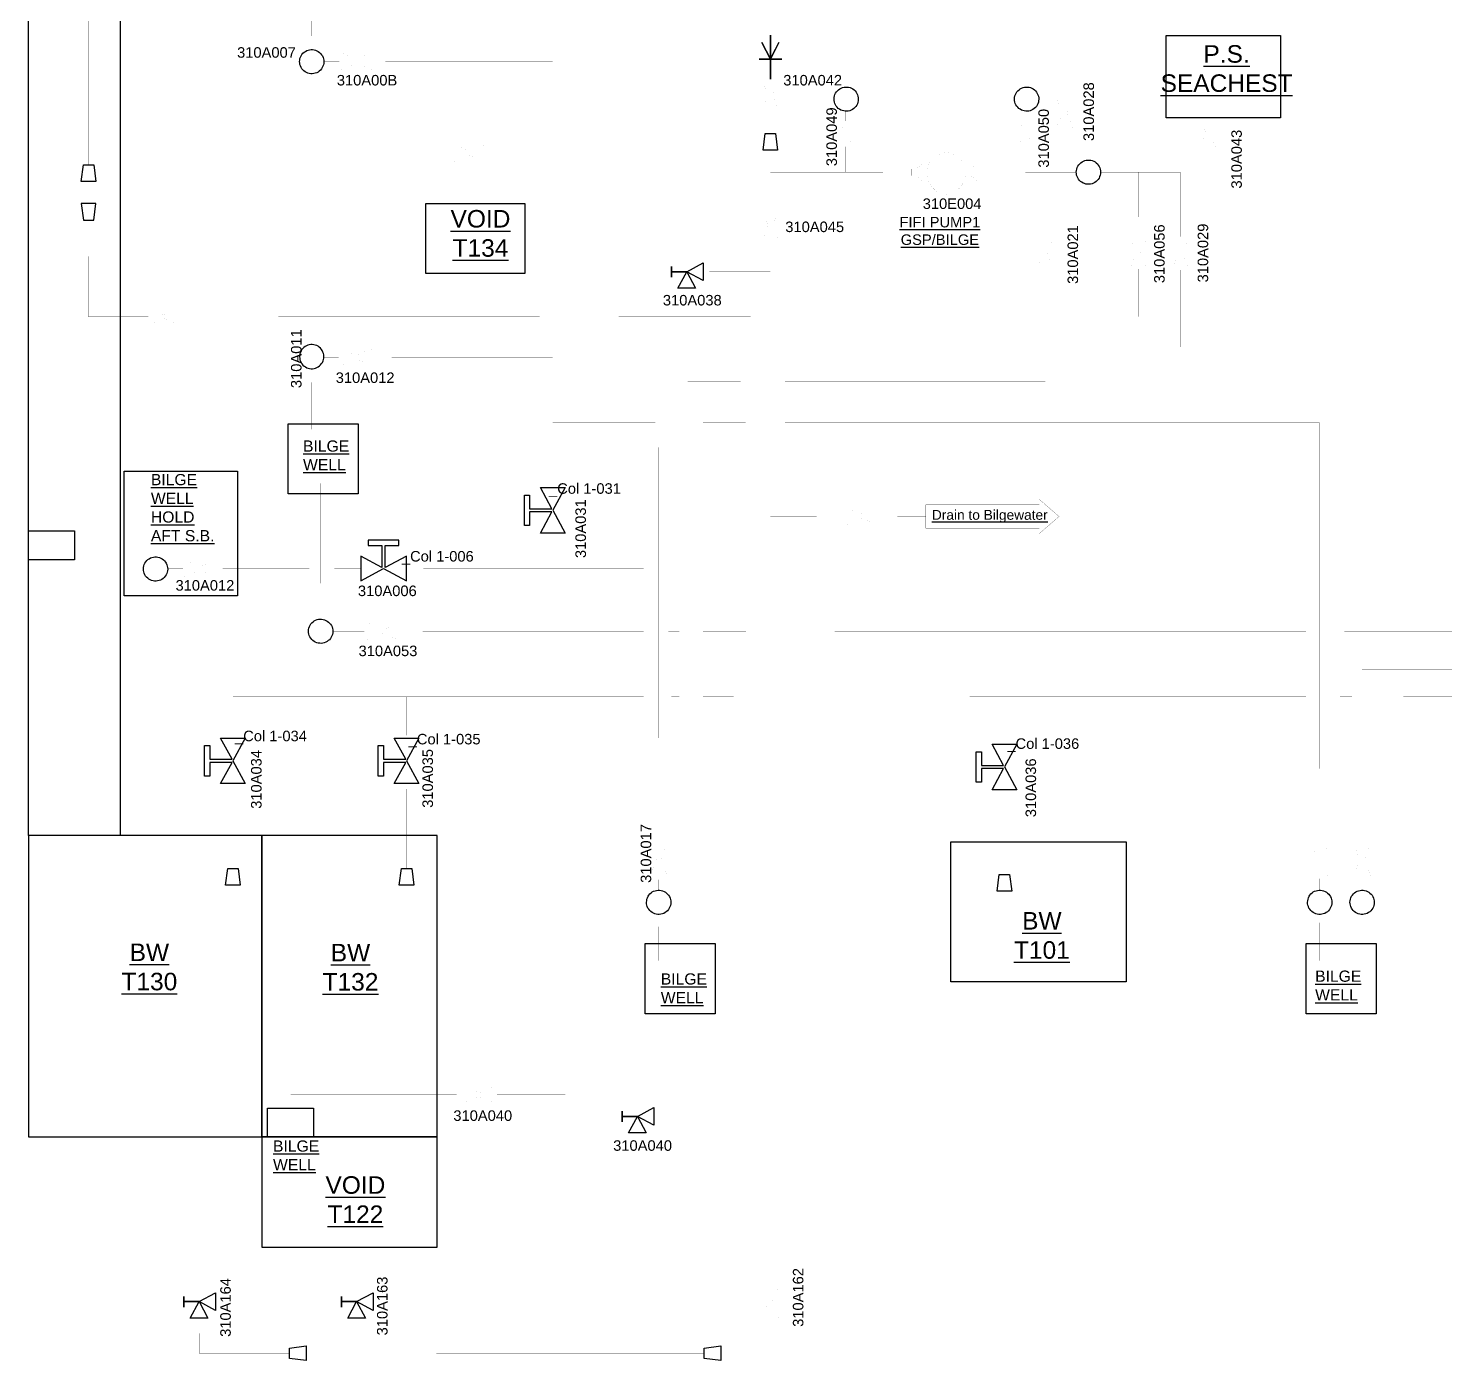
# Model space of a CAD drawing. Extents: x 129096 to 133654, y 117285 to 120851.
# Drawn here: x 129096 to 131131, y 117299 to 119200 of the extents above; entities that cross this region are included whole.
import ezdxf

# ---------------------------------------------------------------- set-up
doc = ezdxf.new("R2010")
doc.units = 0
doc.header["$MEASUREMENT"] = 0
for name, color, linetype in [('Ballast', 80, 'CONTINUOUS'), ('FIFI -Bilge', 24, 'CONTINUOUS'), ('FIFI-BAllast', 13, 'CONTINUOUS')]:
    doc.layers.add(name, color=color, linetype=linetype)
doc.layers.add('Bilge', color=50, linetype='CONTINUOUS', plot=False)
doc.layers.add('FIFI', color=10, linetype='CONTINUOUS', plot=False)
doc.styles.add('ARIAL', font='ARIAL.TTF', dxfattribs={"height": 12})

msp = doc.modelspace()

# ---------------------------------------------------------------- linework, layer by layer
at = {"layer": 'Ballast', "linetype": 'Continuous', "const_width": 0.3}
for points in [[(129263.9, 119604.8), (129181.6, 119604.8), (129181.6, 119005.3), (129181.6, 119604.8), (129263.9, 119604.8)], [(129387.6, 118187.5), (129387.6, 118246.4), (129973.3, 118246.4), (129387.6, 118246.4), (129387.6, 118187.5)], [(129635.3, 118187.5), (129635.3, 118246.4), (129635.3, 118187.5)], [(130007, 118246.4), (130024.2, 118246.4), (130007, 118246.4)], [(130126.1, 118246.4), (130058, 118246.4), (130126.1, 118246.4)], [(130175, 118246.4), (130918.4, 118246.4), (130175, 118246.4)], [(130488, 118178.9), (130488, 118246.4), (130488, 118178.9)], [(130957, 118246.4), (130984, 118246.4), (130957, 118246.4)], [(131019.2, 118246.4), (131126.4, 118246.4), (131019.2, 118246.4)], [(129387.6, 118122.5), (129387.6, 118001.5), (129387.6, 118122.5)], [(129635.3, 118122.5), (129635.3, 118001.5), (129635.3, 118122.5)], [(130488, 118113.8), (130488, 117992.8), (130488, 118113.8)]]:
    msp.add_lwpolyline(points, close=True, dxfattribs=at)
at = {"layer": 'Ballast', "linetype": 'Continuous'}
for points in [[(129189, 119005.3), (129192, 118981.6), (129171.2, 118981.6), (129174.2, 119005.3)], [(129096, 117618.3), (129428.8, 117618.3), (129428.8, 118048.3), (129096, 118048.3)], [(129428.8, 117618.3), (129678.8, 117618.3), (129678.8, 118048.3), (129428.8, 118048.3)], [(130411.7, 118039.6), (130661.7, 118039.6), (130661.7, 117839.6), (130411.7, 117839.6)], [(129395, 118001.5), (129398, 117977.7), (129377.2, 117977.7), (129380.2, 118001.5)], [(129642.6, 118001.5), (129645.6, 117977.7), (129624.9, 117977.7), (129627.9, 118001.5)], [(130495.4, 117992.8), (130498.4, 117969.1), (130477.7, 117969.1), (130480.7, 117992.8)]]:
    msp.add_lwpolyline(points, close=True, dxfattribs=at)
at = {"layer": 'Ballast'}
for points in [[(129347.2, 118133.2), (129347.2, 118176.8), (129354.7, 118176.8), (129354.7, 118157.3), (129386.3, 118157.3), (129370, 118187.5), (129405.1, 118187.5), (129387.6, 118155), (129405.1, 118122.5), (129370, 118122.5), (129386.3, 118152.7), (129354.7, 118152.7), (129354.7, 118133.2), (129347.2, 118133.2)], [(129594.9, 118133.2), (129594.9, 118176.8), (129602.4, 118176.8), (129602.4, 118157.3), (129634, 118157.3), (129617.7, 118187.5), (129652.8, 118187.5), (129635.3, 118155), (129652.8, 118122.5), (129617.7, 118122.5), (129634, 118152.7), (129602.4, 118152.7), (129602.4, 118133.2), (129594.9, 118133.2)], [(130447.7, 118124.6), (130447.7, 118168.1), (130455.2, 118168.1), (130455.2, 118148.6), (130486.8, 118148.6), (130470.5, 118178.9), (130505.6, 118178.9), (130488, 118146.3), (130505.6, 118113.8), (130470.5, 118113.8), (130486.8, 118144.1), (130455.2, 118144.1), (130455.2, 118124.6), (130447.7, 118124.6)]]:
    msp.add_lwpolyline(points, close=True, dxfattribs=at)
at = {"layer": 'Bilge', "linetype": 'Continuous'}
for points, const_width in [([(130574, 119102.3), (130574, 119219.9), (131005.1, 119219.9), (131005.1, 119784.5), (131005.1, 119219.9), (130574, 119219.9), (130574, 119102.3)], 0.3), ([(129843.7, 119322.5), (129843.7, 118545), (129843.7, 119322.5)], 0.3), ([(129499.1, 119169.6), (129499.1, 119256.5), (129499.1, 119169.6)], 0.3), ([(129541.1, 119153.5), (129517.2, 119153.5), (129541.1, 119153.5)], 0.3), ([(129586.1, 119141.4), (129586.1, 119165.6), (129563.8, 119156.1), (129541.1, 119165.6), (129541.1, 119141.4), (129563.8, 119150.8), (129586.1, 119141.4)], 0.015), ([(129586.1, 119153.5), (129843.7, 119153.5), (129586.1, 119153.5)], 0.3), ([(130166.3, 119127.7), (130142, 119127.7), (130151.6, 119105.4), (130142, 119082.8), (130166.3, 119082.8), (130156.8, 119105.4), (130166.3, 119127.7)], 0.015), ([(130586.2, 119102.3), (130561.9, 119102.3), (130571.4, 119080), (130561.9, 119057.4), (130586.2, 119057.4), (130576.7, 119080), (130586.2, 119102.3)], 0.015), ([(130154.2, 119082.8), (130154.2, 119050), (130154.2, 119082.8)], 0.3), ([(130574, 119057.4), (130574, 118995), (130574, 119057.4)], 0.3), ([(129747.9, 119009.7), (129747.9, 119034), (129725.6, 119024.5), (129702.9, 119034), (129702.9, 119009.7), (129725.6, 119019.2), (129747.9, 119009.7)], 0.015), ([(129702.9, 119021.9), (129679.1, 119021.9), (129679.1, 118867.3), (129679.1, 119021.9), (129702.9, 119021.9)], 0.3), ([(130154.2, 118994.9), (130154.2, 119026.2), (130154.2, 118994.9)], 0.3), ([(130546.4, 118901.9), (130546.4, 118995), (130546.4, 118901.9)], 0.3), ([(130738.9, 118901.9), (130738.9, 118995.2), (130738.9, 118901.9)], 0.3), ([(130558.5, 118901.9), (130534.2, 118901.9), (130543.8, 118879.5), (130534.2, 118856.9), (130558.5, 118856.9), (130549, 118879.5), (130558.5, 118901.9)], 0.015), ([(130751, 118901.9), (130726.7, 118901.9), (130736.3, 118879.5), (130726.7, 118856.9), (130751, 118856.9), (130741.5, 118879.5), (130751, 118901.9)], 0.015), ([(130546.4, 118856.9), (130546.4, 118696.4), (130175, 118696.4), (130546.4, 118696.4), (130546.4, 118856.9)], 0.3), ([(130738.9, 118856.9), (130738.9, 118745.6), (130569.6, 118745.6), (130738.9, 118745.6), (130738.9, 118856.9)], 0.3), ([(129541.1, 118730.9), (129517.2, 118730.9), (129541.1, 118730.9)], 0.3), ([(129586.1, 118743), (129586.1, 118718.8), (129563.8, 118728.3), (129541.1, 118718.8), (129541.1, 118743), (129563.8, 118733.6), (129586.1, 118743)], 0.015), ([(129586.1, 118730.9), (129843.7, 118730.9), (129586.1, 118730.9)], 0.3), ([(130126.1, 118745.6), (129843.7, 118745.6), (130126.1, 118745.6)], 0.3), ([(130524.3, 118745.6), (130175, 118745.6), (130524.3, 118745.6)], 0.3), ([(129499.1, 118714.8), (129499.1, 118627.9), (129499.1, 118714.8)], 0.3), ([(130126.1, 118696.4), (130036.2, 118696.4), (130036.2, 117870.1), (130036.2, 118696.4), (130126.1, 118696.4)], 0.3), ([(130006.7, 118637.2), (129843.7, 118637.2), (130006.7, 118637.2)], 0.3), ([(130126.1, 118637.2), (130058, 118637.2), (130126.1, 118637.2)], 0.3), ([(130937.6, 118035.7), (130937.6, 118637.3), (130175, 118637.3), (130937.6, 118637.3), (130937.6, 118035.7)], 0.3), ([(129512.9, 118357.2), (129512.9, 118551.2), (129512.9, 118357.2)], 0.3), ([(129248.1, 118462.5), (129161.6, 118462.5), (129248.1, 118462.5)], 0.3), ([(129843.7, 118479.9), (129843.7, 118429.6), (129843.7, 118479.9)], 0.3), ([(129363.3, 118417.5), (129363.3, 118441.7), (129341, 118432.2), (129318.3, 118441.7), (129318.3, 118417.5), (129341, 118426.9), (129363.3, 118417.5)], 0.015), ([(129318.3, 118429.6), (129294.4, 118429.6), (129318.3, 118429.6)], 0.3), ([(129363.3, 118429.6), (129496.8, 118429.6), (129363.3, 118429.6)], 0.3), ([(129529.1, 118429.6), (129569.9, 118429.6), (129529.1, 118429.6)], 0.3), ([(129635, 118429.6), (129973.3, 118429.6), (129635, 118429.6)], 0.3), ([(130005.5, 118431.6), (130022.8, 118431.6), (130005.5, 118431.6)], 0.3), ([(130124.6, 118431.6), (130056.6, 118431.6), (130124.6, 118431.6)], 0.3), ([(130173.6, 118431.6), (130917, 118431.6), (130173.6, 118431.6)], 0.3), ([(130955.6, 118431.6), (131125, 118431.6), (130955.6, 118431.6)], 0.3), ([(129579.8, 118339.7), (129530, 118339.7), (129579.8, 118339.7)], 0.3), ([(129624.8, 118327.6), (129624.8, 118351.8), (129602.5, 118342.3), (129579.8, 118351.8), (129579.8, 118327.6), (129602.5, 118337.1), (129624.8, 118327.6)], 0.015), ([(129624.8, 118339.7), (129973.3, 118339.7), (129624.8, 118339.7)], 0.3), ([(130007, 118339.7), (130024.2, 118339.7), (130007, 118339.7)], 0.3), ([(130126.1, 118339.7), (130058, 118339.7), (130126.1, 118339.7)], 0.3), ([(130175, 118339.7), (130918.4, 118339.7), (130175, 118339.7)], 0.3), ([(130957, 118339.7), (131126.4, 118339.7), (130957, 118339.7)], 0.3), ([(130998.1, 118035.7), (130998.1, 118284.8), (131126.4, 118284.8), (130998.1, 118284.8), (130998.1, 118035.7)], 0.3), ([(129982.6, 117990.7), (130006.9, 117990.7), (129997.3, 118013), (130006.9, 118035.7), (129982.6, 118035.7), (129992.1, 118013), (129982.6, 117990.7)], 0.015), ([(130925.5, 117990.7), (130949.7, 117990.7), (130940.2, 118013), (130949.7, 118035.7), (130925.5, 118035.7), (130935, 118013), (130925.5, 117990.7)], 0.015), ([(130986, 117990.7), (131010.3, 117990.7), (131000.7, 118013), (131010.3, 118035.7), (130986, 118035.7), (130995.5, 118013), (130986, 117990.7)], 0.015), ([(129994.7, 117990.7), (129994.7, 117970.4), (129994.7, 117990.7)], 0.3), ([(130937.6, 117990.7), (130937.6, 117970.4), (130937.6, 117990.7)], 0.3), ([(130998.1, 117990.7), (130998.1, 117970.4), (130998.1, 117990.7)], 0.3), ([(129994.7, 117935.9), (129994.7, 117870.1), (129994.7, 117935.9)], 0.3), ([(130937.6, 117935.9), (130937.6, 117870.1), (130937.6, 117935.9)], 0.3), ([(130998.1, 117935.9), (130998.1, 117870.1), (130998.1, 117935.9)], 0.3), ([(129760.6, 117678.6), (129861.7, 117678.6), (129861.7, 117814.8), (129982.5, 117814.8), (129861.7, 117814.8), (129861.7, 117678.6), (129760.6, 117678.6)], 0.3), ([(129760.6, 117666.5), (129760.6, 117690.7), (129738.2, 117681.2), (129715.6, 117690.7), (129715.6, 117666.5), (129738.2, 117676), (129760.6, 117666.5)], 0.015), ([(129715.6, 117678.6), (129469.9, 117678.6), (129469.9, 117659.4), (129469.9, 117678.6), (129715.6, 117678.6)], 0.3)]:
    msp.add_lwpolyline(points, close=True, dxfattribs=dict(at, const_width=const_width))
at = {"layer": 'Bilge'}
for points in [[(130154.2, 119190.4), (130154.2, 119156), (130155.4, 119158.4), (130161.4, 119170.4), (130166.2, 119180), (130154.2, 119156), (130142.2, 119180), (130154.2, 119156), (130154.2, 119190.4)], [(129503.4, 119169.6), (129505.5, 119169), (129507.5, 119168.2), (129509.4, 119167.1), (129511.2, 119165.8), (129512.7, 119164.3), (129514.1, 119162.6), (129515.2, 119160.8), (129516.1, 119158.8), (129516.8, 119156.7), (129517.2, 119154.6), (129517.3, 119152.4), (129517.1, 119150.2), (129516.7, 119148.1), (129516, 119146), (129515, 119144.1), (129513.8, 119142.3), (129512.4, 119140.6), (129510.8, 119139.1), (129509, 119137.9), (129507.1, 119136.9), (129505.1, 119136.1), (129503, 119135.6), (129500.8, 119135.3), (129498.6, 119135.4), (129496.5, 119135.7), (129494.4, 119136.2), (129492.4, 119137.1), (129490.5, 119138.1), (129488.8, 119139.4), (129487.2, 119140.9), (129485.8, 119142.6), (129484.7, 119144.5), (129483.8, 119146.5), (129483.1, 119148.5), (129482.8, 119150.7), (129482.6, 119152.8), (129482.8, 119155), (129483.2, 119157.1), (129483.9, 119159.2), (129484.9, 119161.2), (129486.1, 119163), (129487.5, 119164.6), (129489.1, 119166.1), (129490.9, 119167.4), (129492.8, 119168.4), (129494.8, 119169.2), (129496.9, 119169.7), (129499.1, 119169.9), (129501.3, 119169.9)], [(129503.4, 118714.8), (129505.5, 118715.4), (129507.5, 118716.2), (129509.4, 118717.3), (129511.2, 118718.6), (129512.7, 118720.1), (129514.1, 118721.8), (129515.2, 118723.6), (129516.1, 118725.6), (129516.8, 118727.7), (129517.2, 118729.8), (129517.3, 118732), (129517.1, 118734.2), (129516.7, 118736.3), (129516, 118738.3), (129515, 118740.3), (129513.8, 118742.1), (129512.4, 118743.8), (129510.8, 118745.2), (129509, 118746.5), (129507.1, 118747.5), (129505.1, 118748.3), (129503, 118748.8), (129500.8, 118749.1), (129498.6, 118749), (129496.5, 118748.7), (129494.4, 118748.2), (129492.4, 118747.3), (129490.5, 118746.3), (129488.8, 118745), (129487.2, 118743.5), (129485.8, 118741.8), (129484.7, 118739.9), (129483.8, 118737.9), (129483.1, 118735.9), (129482.8, 118733.7), (129482.6, 118731.6), (129482.8, 118729.4), (129483.2, 118727.3), (129483.9, 118725.2), (129484.9, 118723.2), (129486.1, 118721.4), (129487.5, 118719.8), (129489.1, 118718.3), (129490.9, 118717), (129492.8, 118716), (129494.8, 118715.2), (129496.9, 118714.7), (129499.1, 118714.5), (129501.3, 118714.5)], [(129803.3, 118490.7), (129803.3, 118534.2), (129810.8, 118534.2), (129810.8, 118514.7), (129842.5, 118514.7), (129826.2, 118545), (129861.3, 118545), (129843.7, 118512.5), (129861.3, 118479.9), (129826.2, 118479.9), (129842.5, 118510.2), (129810.8, 118510.2), (129810.8, 118490.7), (129803.3, 118490.7)], [(129624.2, 118470), (129580.7, 118470), (129580.7, 118462.5), (129600.2, 118462.5), (129600.2, 118430.8), (129569.9, 118447.2), (129569.9, 118412.1), (129602.5, 118429.6), (129635, 118412.1), (129635, 118447.2), (129604.7, 118430.8), (129604.7, 118462.5), (129624.2, 118462.5), (129624.2, 118470)], [(129280.6, 118445.7), (129282.7, 118445.1), (129284.7, 118444.3), (129286.6, 118443.2), (129288.4, 118441.9), (129289.9, 118440.4), (129291.3, 118438.7), (129292.4, 118436.9), (129293.3, 118434.9), (129294, 118432.8), (129294.4, 118430.7), (129294.5, 118428.5), (129294.3, 118426.3), (129293.9, 118424.2), (129293.2, 118422.1), (129292.2, 118420.2), (129291, 118418.4), (129289.6, 118416.7), (129288, 118415.2), (129286.3, 118414), (129284.3, 118413), (129282.3, 118412.2), (129280.2, 118411.7), (129278, 118411.4), (129275.9, 118411.5), (129273.7, 118411.8), (129271.6, 118412.3), (129269.6, 118413.2), (129267.7, 118414.2), (129266, 118415.5), (129264.4, 118417), (129263, 118418.7), (129261.9, 118420.6), (129261, 118422.6), (129260.4, 118424.6), (129260, 118426.8), (129259.9, 118428.9), (129260, 118431.1), (129260.5, 118433.2), (129261.2, 118435.3), (129262.1, 118437.3), (129263.3, 118439.1), (129264.7, 118440.7), (129266.3, 118442.2), (129268.1, 118443.5), (129270, 118444.5), (129272, 118445.2), (129274.1, 118445.8), (129276.3, 118446), (129278.5, 118446)], [(129509.3, 118323), (129507.2, 118323.5), (129505.1, 118324.4), (129503.3, 118325.4), (129501.5, 118326.7), (129499.9, 118328.2), (129498.6, 118329.9), (129497.4, 118331.8), (129496.5, 118333.8), (129495.9, 118335.8), (129495.5, 118338), (129495.4, 118340.1), (129495.6, 118342.3), (129496, 118344.4), (129496.7, 118346.5), (129497.7, 118348.5), (129498.8, 118350.3), (129500.2, 118351.9), (129501.9, 118353.4), (129503.6, 118354.7), (129505.5, 118355.7), (129507.6, 118356.5), (129509.7, 118357), (129511.8, 118357.2), (129514, 118357.2), (129516.2, 118356.9), (129518.3, 118356.3), (129520.3, 118355.5), (129522.2, 118354.4), (129523.9, 118353.1), (129525.5, 118351.6), (129526.8, 118349.9), (129528, 118348.1), (129528.9, 118346.1), (129529.5, 118344), (129529.9, 118341.9), (129530, 118339.7), (129529.9, 118337.5), (129529.4, 118335.4), (129528.7, 118333.4), (129527.8, 118331.4), (129526.6, 118329.6), (129525.2, 118327.9), (129523.6, 118326.5), (129521.8, 118325.2), (129519.9, 118324.2), (129517.9, 118323.4), (129515.7, 118322.9), (129513.6, 118322.6), (129511.4, 118322.7)], [(129998.4, 117970.1), (130000.5, 117969.6), (130002.5, 117968.7), (130004.4, 117967.7), (130006.1, 117966.4), (130007.7, 117964.8), (130009, 117963.2), (130010.2, 117961.3), (130011.1, 117959.3), (130011.7, 117957.3), (130012.1, 117955.1), (130012.2, 117952.9), (130012.1, 117950.8), (130011.6, 117948.6), (130010.9, 117946.6), (130010, 117944.6), (130008.8, 117942.8), (130007.4, 117941.2), (130005.8, 117939.7), (130004, 117938.4), (130002.1, 117937.4), (130000.1, 117936.6), (129997.9, 117936.1), (129995.8, 117935.9), (129993.6, 117935.9), (129991.5, 117936.2), (129989.4, 117936.8), (129987.3, 117937.6), (129985.5, 117938.7), (129983.7, 117940), (129982.1, 117941.5), (129980.8, 117943.2), (129979.6, 117945), (129978.7, 117947), (129978.1, 117949.1), (129977.7, 117951.2), (129977.6, 117953.4), (129977.8, 117955.5), (129978.2, 117957.7), (129978.9, 117959.7), (129979.9, 117961.7), (129981, 117963.5), (129982.4, 117965.2), (129984.1, 117966.6), (129985.8, 117967.9), (129987.7, 117968.9), (129989.8, 117969.7), (129991.9, 117970.2), (129994, 117970.4), (129996.2, 117970.4)], [(130941.3, 117970.1), (130943.4, 117969.6), (130945.4, 117968.7), (130947.3, 117967.7), (130949, 117966.4), (130950.6, 117964.8), (130951.9, 117963.2), (130953.1, 117961.3), (130954, 117959.3), (130954.6, 117957.3), (130955, 117955.1), (130955.1, 117952.9), (130954.9, 117950.8), (130954.5, 117948.6), (130953.8, 117946.6), (130952.9, 117944.6), (130951.7, 117942.8), (130950.3, 117941.2), (130948.7, 117939.7), (130946.9, 117938.4), (130945, 117937.4), (130942.9, 117936.6), (130940.8, 117936.1), (130938.7, 117935.9), (130936.5, 117935.9), (130934.3, 117936.2), (130932.2, 117936.8), (130930.2, 117937.6), (130928.3, 117938.7), (130926.6, 117940), (130925, 117941.5), (130923.7, 117943.2), (130922.5, 117945), (130921.6, 117947), (130921, 117949.1), (130920.6, 117951.2), (130920.5, 117953.4), (130920.7, 117955.5), (130921.1, 117957.7), (130921.8, 117959.7), (130922.7, 117961.7), (130923.9, 117963.5), (130925.3, 117965.2), (130926.9, 117966.6), (130928.7, 117967.9), (130930.6, 117968.9), (130932.7, 117969.7), (130934.8, 117970.2), (130936.9, 117970.4), (130939.1, 117970.4)], [(131001.8, 117970.1), (131003.9, 117969.6), (131005.9, 117968.7), (131007.8, 117967.7), (131009.5, 117966.4), (131011.1, 117964.8), (131012.4, 117963.2), (131013.6, 117961.3), (131014.5, 117959.3), (131015.1, 117957.3), (131015.5, 117955.1), (131015.6, 117952.9), (131015.5, 117950.8), (131015, 117948.6), (131014.3, 117946.6), (131013.4, 117944.6), (131012.2, 117942.8), (131010.8, 117941.2), (131009.2, 117939.7), (131007.4, 117938.4), (131005.5, 117937.4), (131003.5, 117936.6), (131001.3, 117936.1), (130999.2, 117935.9), (130997, 117935.9), (130994.9, 117936.2), (130992.8, 117936.8), (130990.8, 117937.6), (130988.9, 117938.7), (130987.1, 117940), (130985.6, 117941.5), (130984.2, 117943.2), (130983, 117945), (130982.1, 117947), (130981.5, 117949.1), (130981.1, 117951.2), (130981, 117953.4), (130981.2, 117955.5), (130981.6, 117957.7), (130982.3, 117959.7), (130983.3, 117961.7), (130984.4, 117963.5), (130985.9, 117965.2), (130987.5, 117966.6), (130989.2, 117967.9), (130991.1, 117968.9), (130993.2, 117969.7), (130995.3, 117970.2), (130997.5, 117970.4), (130999.6, 117970.4)]]:
    msp.add_lwpolyline(points, close=True, dxfattribs=at)
for points in [[(130138, 119156), (130170.4, 119156), (130138, 119156)], [(130154.2, 119127.7), (130154.2, 119156), (130154.2, 119127.7)]]:
    msp.add_lwpolyline(points, dxfattribs=at)
at = {"layer": 'Bilge', "linetype": 'Continuous'}
for points in [[(130161.6, 119050), (130164.6, 119026.2), (130143.8, 119026.2), (130146.8, 119050)], [(129662.8, 118950.4), (129804.2, 118950.4), (129804.2, 118850.4), (129662.8, 118850.4)], [(129466.2, 118636.1), (129566.2, 118636.1), (129566.2, 118536.1), (129466.2, 118536.1)], [(129232.6, 118568.4), (129394, 118568.4), (129394, 118390.6), (129232.6, 118390.6)], [(129096, 118483.1), (129161.6, 118483.1), (129161.6, 118442), (129096, 118442)], [(129975.4, 117894.2), (130075.4, 117894.2), (130075.4, 117794.2), (129975.4, 117794.2)], [(130918.3, 117894.2), (131018.3, 117894.2), (131018.3, 117794.2), (130918.3, 117794.2)], [(129437.1, 117659.4), (129502.7, 117659.4), (129502.7, 117618.3), (129437.1, 117618.3)], [(129428.8, 117461.2), (129678.8, 117461.2), (129678.8, 117618.3), (129428.8, 117618.3)]]:
    msp.add_lwpolyline(points, close=True, dxfattribs=at)
at = {"layer": 'Bilge', "linetype": 'Continuous', "const_width": 0.3}
for points in [[(129747.9, 119021.9), (129843.7, 119021.9), (129747.9, 119021.9)], [(129994.7, 118035.7), (129994.7, 118602.4), (129843.7, 118602.4), (129994.7, 118602.4), (129994.7, 118035.7)]]:
    msp.add_lwpolyline(points, dxfattribs=at)
at = {"layer": 'FIFI', "linetype": 'Continuous'}
for points in [[(130718.7, 119190.1), (130882.1, 119190.1), (130882.1, 119072.7), (130718.7, 119072.7)], [(129189, 118926.7), (129192, 118950.4), (129171.2, 118950.4), (129174.2, 118926.7)], [(129468.5, 117317.2), (129492.2, 117320.2), (129492.2, 117299.4), (129468.5, 117302.4)], [(130059.9, 117317.2), (130083.7, 117320.2), (130083.7, 117299.4), (130059.9, 117302.4)]]:
    msp.add_lwpolyline(points, close=True, dxfattribs=at)
for points, const_width in [([(130790.6, 119072.7), (130766.3, 119072.7), (130775.8, 119050.4), (130766.3, 119027.7), (130790.6, 119027.7), (130781.1, 119050.4), (130790.6, 119072.7)], 0.015), ([(130778.4, 119027.7), (130778.4, 118995.2), (130738.9, 118995.2), (130778.4, 118995.2), (130778.4, 119027.7)], 0.3), ([(130154.2, 118994.9), (130154.2, 118941.7), (130154.2, 118994.9)], 0.3), ([(130678.9, 118901.9), (130678.9, 118995.2), (130678.9, 118901.9)], 0.3), ([(130166.3, 118941.7), (130142, 118941.7), (130151.6, 118919.4), (130142, 118896.7), (130166.3, 118896.7), (130156.8, 118919.4), (130166.3, 118941.7)], 0.015), ([(130154.2, 117405.7), (130154.2, 118896.7), (130154.2, 117405.7)], 0.3), ([(130691.1, 118901.9), (130666.8, 118901.9), (130676.3, 118879.5), (130666.8, 118856.9), (130691.1, 118856.9), (130681.6, 118879.5), (130691.1, 118901.9)], 0.015), ([(130058.3, 118852.9), (130154.2, 118852.9), (130058.3, 118852.9)], 0.3), ([(130569.6, 118788.8), (130678.9, 118788.8), (130678.9, 118856.9), (130678.9, 118788.8), (130569.6, 118788.8)], 0.3), ([(129312, 118776.4), (129312, 118800.6), (129289.7, 118791.1), (129267, 118800.6), (129267, 118776.4), (129289.7, 118785.8), (129312, 118776.4)], 0.015), ([(129312, 118788.5), (129825.1, 118788.5), (129312, 118788.5)], 0.3), ([(129867, 118788.5), (130126.1, 118788.5), (129867, 118788.5)], 0.3), ([(130175, 118788.8), (130524.3, 118788.8), (130175, 118788.8)], 0.3), ([(130263.8, 118503.7), (130154.2, 118503.7), (130263.8, 118503.7)], 0.3), ([(130308.8, 118491.6), (130308.8, 118515.9), (130286.5, 118506.3), (130263.8, 118515.9), (130263.8, 118491.6), (130286.5, 118501.1), (130308.8, 118491.6)], 0.015), ([(130308.8, 118503.7), (130376, 118503.7), (130308.8, 118503.7)], 0.3), ([(129987.9, 117647.7), (130154.2, 117647.7), (129987.9, 117647.7)], 0.3), ([(130166.3, 117405.7), (130142, 117405.7), (130151.6, 117383.3), (130142, 117360.7), (130166.3, 117360.7), (130156.8, 117383.3), (130166.3, 117405.7)], 0.015), ([(129339.4, 117359.9), (129339.4, 117309.8), (129468.5, 117309.8), (129339.4, 117309.8), (129339.4, 117359.9)], 0.3), ([(129564, 117359.9), (129564, 117309.8), (129564, 117359.9)], 0.3), ([(130154.2, 117360.7), (130154.2, 117309.8), (130154.2, 117360.7)], 0.3), ([(129492.2, 117309.8), (130059.9, 117309.8), (129492.2, 117309.8)], 0.3), ([(130083.7, 117309.8), (133434, 117309.8), (130083.7, 117309.8)], 0.3)]:
    msp.add_lwpolyline(points, close=True, dxfattribs=dict(at, const_width=const_width))
at = {"layer": 'FIFI', "linetype": 'Continuous', "const_width": 0.3}
msp.add_lwpolyline([(129181.6, 118926.7), (129181.6, 118788.5), (129267, 118788.5), (129181.6, 118788.5), (129181.6, 118926.7)], dxfattribs=at)
at = {"layer": 'FIFI'}
for points in [[(130034.9, 118852.9), (130058.3, 118865.5), (130058.3, 118840.3), (130034.9, 118852.9), (130047.5, 118829.5), (130022.3, 118829.5), (130034.9, 118852.9), (130013.3, 118852.9), (130013.3, 118845.3), (130013.3, 118860.5), (130013.3, 118852.9), (130034.9, 118852.9)], [(129964.5, 117647.7), (129987.9, 117660.3), (129987.9, 117635.1), (129964.5, 117647.7), (129977.1, 117624.3), (129951.9, 117624.3), (129964.5, 117647.7), (129942.8, 117647.7), (129942.8, 117640.1), (129942.8, 117655.3), (129942.8, 117647.7), (129964.5, 117647.7)], [(129339.4, 117383.4), (129362.8, 117396), (129362.8, 117370.7), (129339.4, 117383.4), (129352, 117359.9), (129326.7, 117359.9), (129339.4, 117383.4), (129317.7, 117383.4), (129317.7, 117375.7), (129317.7, 117390.9), (129317.7, 117383.4), (129339.4, 117383.4)], [(129564, 117383.4), (129587.4, 117396), (129587.4, 117370.7), (129564, 117383.4), (129576.6, 117359.9), (129551.3, 117359.9), (129564, 117383.4), (129542.3, 117383.4), (129542.3, 117375.7), (129542.3, 117390.9), (129542.3, 117383.4), (129564, 117383.4)]]:
    msp.add_lwpolyline(points, close=True, dxfattribs=at)
at = {"layer": 'FIFI', "linetype": 'Continuous'}
msp.add_lwpolyline([(130376, 118487.1, 0.3, 0.3, 0), (130376, 118520.4, 0.3, 0.3, 0), (130537.8, 118520.4, 0.3, 0.3, 0), (130537.8, 118528.1, 0.3, 0.3, 0), (130566, 118503.7, 0.3, 0.3, 0), (130537.8, 118479.3, 0.3, 0.3, 0), (130537.8, 118487.1, 0.3, 0.3, 0), (130376, 118487.1, 0.3, 0.3, 0), (130376, 118503.7, 0, 0, 0)], format="xyseb", close=True, dxfattribs=at)
at = {"layer": 'FIFI -Bilge'}
for points in [[(130265.8, 119116.2), (130267.9, 119115.6), (130269.9, 119114.8), (130271.8, 119113.7), (130273.5, 119112.4), (130275.1, 119110.9), (130276.4, 119109.2), (130277.6, 119107.4), (130278.5, 119105.4), (130279.1, 119103.3), (130279.5, 119101.2), (130279.6, 119099), (130279.5, 119096.8), (130279, 119094.7), (130278.3, 119092.6), (130277.4, 119090.7), (130276.2, 119088.9), (130274.8, 119087.2), (130273.2, 119085.7), (130271.4, 119084.5), (130269.5, 119083.5), (130267.5, 119082.7), (130265.3, 119082.2), (130263.2, 119081.9), (130261, 119082), (130258.9, 119082.3), (130256.8, 119082.8), (130254.8, 119083.6), (130252.9, 119084.7), (130251.1, 119086), (130249.6, 119087.5), (130248.2, 119089.2), (130247, 119091.1), (130246.1, 119093), (130245.5, 119095.1), (130245.1, 119097.3), (130245, 119099.4), (130245.2, 119101.6), (130245.6, 119103.7), (130246.3, 119105.8), (130247.3, 119107.7), (130248.4, 119109.6), (130249.9, 119111.2), (130251.5, 119112.7), (130253.2, 119113.9), (130255.1, 119115), (130257.2, 119115.7), (130259.3, 119116.3), (130261.5, 119116.5), (130263.6, 119116.5)], [(130523.2, 119116.2), (130525.3, 119115.6), (130527.3, 119114.8), (130529.2, 119113.7), (130531, 119112.4), (130532.5, 119110.9), (130533.9, 119109.2), (130535, 119107.4), (130535.9, 119105.4), (130536.6, 119103.3), (130537, 119101.2), (130537.1, 119099), (130536.9, 119096.8), (130536.5, 119094.7), (130535.8, 119092.6), (130534.8, 119090.7), (130533.6, 119088.9), (130532.2, 119087.2), (130530.6, 119085.7), (130528.8, 119084.5), (130526.9, 119083.5), (130524.9, 119082.7), (130522.8, 119082.2), (130520.6, 119081.9), (130518.4, 119082), (130516.3, 119082.3), (130514.2, 119082.8), (130512.2, 119083.6), (130510.3, 119084.7), (130508.6, 119086), (130507, 119087.5), (130505.6, 119089.2), (130504.5, 119091.1), (130503.6, 119093), (130502.9, 119095.1), (130502.6, 119097.3), (130502.4, 119099.4), (130502.6, 119101.6), (130503, 119103.7), (130503.7, 119105.8), (130504.7, 119107.7), (130505.9, 119109.6), (130507.3, 119111.2), (130508.9, 119112.7), (130510.7, 119113.9), (130512.6, 119115), (130514.6, 119115.7), (130516.7, 119116.3), (130518.9, 119116.5), (130521.1, 119116.5)], [(130611.4, 119011.9), (130613.4, 119011.4), (130615.5, 119010.5), (130617.4, 119009.5), (130619.1, 119008.2), (130620.7, 119006.7), (130622, 119005), (130623.2, 119003.1), (130624.1, 119001.1), (130624.7, 118999.1), (130625.1, 118996.9), (130625.2, 118994.8), (130625, 118992.6), (130624.6, 118990.5), (130623.9, 118988.4), (130623, 118986.4), (130621.8, 118984.6), (130620.4, 118983), (130618.8, 118981.5), (130617, 118980.2), (130615.1, 118979.2), (130613, 118978.4), (130610.9, 118977.9), (130608.8, 118977.7), (130606.6, 118977.7), (130604.4, 118978), (130602.3, 118978.6), (130600.3, 118979.4), (130598.4, 118980.5), (130596.7, 118981.8), (130595.1, 118983.3), (130593.8, 118985), (130592.6, 118986.8), (130591.7, 118988.8), (130591.1, 118990.9), (130590.7, 118993), (130590.6, 118995.2), (130590.8, 118997.4), (130591.2, 118999.5), (130591.9, 119001.6), (130592.8, 119003.5), (130594, 119005.3), (130595.4, 119007), (130597, 119008.4), (130598.8, 119009.7), (130600.7, 119010.7), (130602.8, 119011.5), (130604.9, 119012), (130607, 119012.3), (130609.2, 119012.2)]]:
    msp.add_lwpolyline(points, close=True, dxfattribs=at)
at = {"layer": 'FIFI -Bilge', "linetype": 'Continuous'}
for points, const_width in [([(130261, 119065.1), (130261, 119082), (130261, 119065.1)], 0.3), ([(130518.4, 119065.1), (130518.4, 119082), (130518.4, 119065.1)], 0.3), ([(130268.3, 119065.1), (130253.7, 119065.1), (130259.4, 119051.7), (130253.7, 119038.1), (130268.3, 119038.1), (130262.6, 119051.7), (130268.3, 119065.1)], 0.009), ([(130525.7, 119065.1), (130511.2, 119065.1), (130516.9, 119051.7), (130511.2, 119038.1), (130525.7, 119038.1), (130520, 119051.7), (130525.7, 119065.1)], 0.009), ([(130261, 119038.1), (130261, 118994.9), (130261, 119038.1)], 0.3), ([(130518.4, 119038.1), (130518.4, 118994.9), (130518.4, 119038.1)], 0.3), ([(130356, 118994.9), (130154.2, 118994.9), (130356, 118994.9)], 0.3), ([(130455.3, 118995), (130590.6, 118995), (130455.3, 118995)], 0.3), ([(130738.9, 118995.2), (130625.2, 118995), (130738.9, 118995)], 0.3)]:
    msp.add_lwpolyline(points, close=True, dxfattribs=dict(at, const_width=const_width))
msp.add_lwpolyline([(130455.3, 118990.2, 0.0405, 0.0405, 0), (130449.1, 118990.2, 0.0405, 0.0405, 0), (130449.1, 118982.3, 0.0405, 0.0405, 0), (130439.5, 118990.2, 0.0405, 0.0405, 0), (130432.8, 118990.2, 0.0405, 0.0405, -0.385114), (130400.7, 118962.8, 0.0405, 0.0405, 0), (130400.7, 118962.8, 0.0405, 0.0405, -0.284524), (130378.1, 118990.1, 0.0405, 0.0405, 0), (130371.9, 118990.1, 0.0405, 0.0405, 0), (130371.9, 118982.2, 0.0405, 0.0405, 0), (130362.3, 118990.1, 0.0405, 0.0405, 0), (130356, 118990.1, 0.0405, 0.0405, 0), (130356, 118999.7, 0.0405, 0.0405, 0), (130362.3, 118999.7, 0.0405, 0.0405, 0), (130371.8, 119007.6, 0.0405, 0.0405, 0), (130371.8, 118999.7, 0.0405, 0.0405, 0), (130378.1, 118999.7, 0.0405, 0.0405, -0.841554), (130432.8, 118999.8, 0.0405, 0.0405, 0), (130439.4, 118999.8, 0.0405, 0.0405, 0), (130449, 119007.7, 0.0405, 0.0405, 0), (130449, 118999.8, 0.0405, 0.0405, 0), (130455.3, 118999.8, 0.027, 0.027, 0)], format="xyseb", close=True, dxfattribs=at)
at = {"layer": 'FIFI-BAllast', "linetype": 'Continuous'}
msp.add_lwpolyline([(129096, 119800.4), (129226.7, 119800.4), (129226.7, 118048.3), (129096, 118048.3)], close=True, dxfattribs=at)

# ---------------------------------------------------------------- texts
at = {"layer": 'Ballast', "linetype": 'Continuous', "style": 'ARIAL'}
for s, p in [('_Col 1-034', (129390.6, 118183)), ('_Col 1-035', (129638.3, 118178.5)), ('_Col 1-036', (130492.3, 118172.1))]:
    msp.add_text(s, height=15, dxfattribs=at).set_placement(p)
at = {"layer": 'Ballast', "linetype": 'Continuous', "char_height": 15, "width": 88.338, "attachment_point": 1, "rotation": 90, "style": 'ARIAL'}
for s, insert in [('310A034', (129413.4, 118086.6)), ('310A035', (129657.9, 118088)), ('310A036', (130518.2, 118074.6))]:
    msp.add_mtext(s, dxfattribs=dict(at, insert=insert))
at = {"layer": 'Ballast', "linetype": 'Continuous', "char_height": 25, "width": 129.237, "attachment_point": 2, "style": 'ARIAL'}
for s, insert in [('{\\LBW\\PT101}', (130541.5, 117939.3)), ('{\\LBW\\PT130}', (129268.4, 117894.3)), ('{\\LBW\\PT132}', (129555.3, 117893.9))]:
    msp.add_mtext(s, dxfattribs=dict(at, insert=insert))
at = {"layer": 'Bilge', "linetype": 'Continuous', "style": 'ARIAL'}
for s, p in [('310A042', (130172.6, 119118.7)), ('_Col 1-031', (129838.5, 118536.1)), ('_Col 1-006', (129628.6, 118439.4))]:
    msp.add_text(s, height=15, dxfattribs=at).set_placement(p)
for s, insert, char_height, width, attachment_point in [('310A007', (129393.5, 119173.3), 15, 88.338, 1), ('310A00B', (129535.8, 119133.7), 15, 88.338, 1), ('{\\LVOID\\PT134}', (129740.7, 118941), 25, 129.237, 2), ('310A012', (129534.2, 118709.2), 15, 88.338, 1), ('{\\LBILGE\\PWELL}', (129487.6, 118612.2), 16, 172.638, 1), ('{\\LBILGE\\PWELL\\PHOLD\\PAFT S.B.}', (129270.6, 118564.3), 16, 172.638, 1), ('310A012', (129305.7, 118412.9), 15, 88.338, 1), ('310A006', (129565.9, 118405.1), 15, 88.338, 1), ('310A053', (129566.8, 118319.4), 15, 88.338, 1), ('{\\LBILGE\\PWELL}', (129997.9, 117851.8), 16, 172.638, 1), ('{\\LBILGE\\PWELL}', (130931.3, 117855.8), 16, 172.638, 1), ('310A040', (129702, 117656.3), 15, 88.338, 1), ('{\\LBILGE\\PWELL}', (129444.8, 117613.4), 16, 172.638, 1), ('{\\LVOID\\PT122}', (129562.3, 117562.3), 25, 129.237, 2)]:
    msp.add_mtext(s, dxfattribs=dict(at, insert=insert, char_height=char_height, width=width, attachment_point=attachment_point))
at = {"layer": 'Bilge', "linetype": 'Continuous', "char_height": 15, "width": 88.338, "attachment_point": 1, "rotation": 90, "style": 'ARIAL'}
for s, insert in [('310A028', (130600.8, 119039.4)), ('310A021', (130578.1, 118835.5)), ('310A029', (130763.7, 118837.7)), ('310A011', (129470.4, 118686.9)), ('310A031', (129876.1, 118444.3)), ('310A017', (129969.2, 117980.9))]:
    msp.add_mtext(s, dxfattribs=dict(at, insert=insert))
at = {"layer": 'FIFI', "linetype": 'Continuous', "style": 'ARIAL'}
for s, insert, char_height, width, attachment_point in [('{\\LP.S.\\PSEACHEST}', (130805, 119176.2), 25, 129.237, 2), ('310A045', (130175.5, 118924.5), 15, 88.338, 1), ('310A038', (130000.9, 118819.8), 15, 88.338, 1), ('{\\LDrain to Bilgewater}', (130467.2, 118513), 14, 191.275, 2), ('310A040', (129930, 117613.6), 15, 88.338, 1)]:
    msp.add_mtext(s, dxfattribs=dict(at, insert=insert, char_height=char_height, width=width, attachment_point=attachment_point))
at = {"layer": 'FIFI', "linetype": 'Continuous', "char_height": 15, "width": 88.338, "attachment_point": 1, "rotation": 90, "style": 'ARIAL'}
for s, insert in [('310A043', (130811.7, 118971.6)), ('310A056', (130701.6, 118836.6)), ('310A162', (130186.3, 117347.4)), ('310A164', (129369.5, 117333.1)), ('310A163', (129593.1, 117335.2))]:
    msp.add_mtext(s, dxfattribs=dict(at, insert=insert))
at = {"layer": 'FIFI -Bilge', "linetype": 'Continuous', "char_height": 15, "width": 88.338, "attachment_point": 1, "rotation": 90, "style": 'ARIAL'}
for s, insert in [('310A049', (130234.1, 119003.5)), ('310A050', (130536.5, 119001.4))]:
    msp.add_mtext(s, dxfattribs=dict(at, insert=insert))
at = {"layer": 'FIFI -Bilge', "linetype": 'Continuous', "char_height": 15, "style": 'ARIAL'}
for s, insert, width, attachment_point in [('310E004', (130371.5, 118957.5), 88.338, 1), ('{\\LFIFI PUMP1\\PGSP/BILGE}', (130396, 118931.2), 129.237, 2)]:
    msp.add_mtext(s, dxfattribs=dict(at, insert=insert, width=width, attachment_point=attachment_point))

doc.saveas('drawing.dxf')
